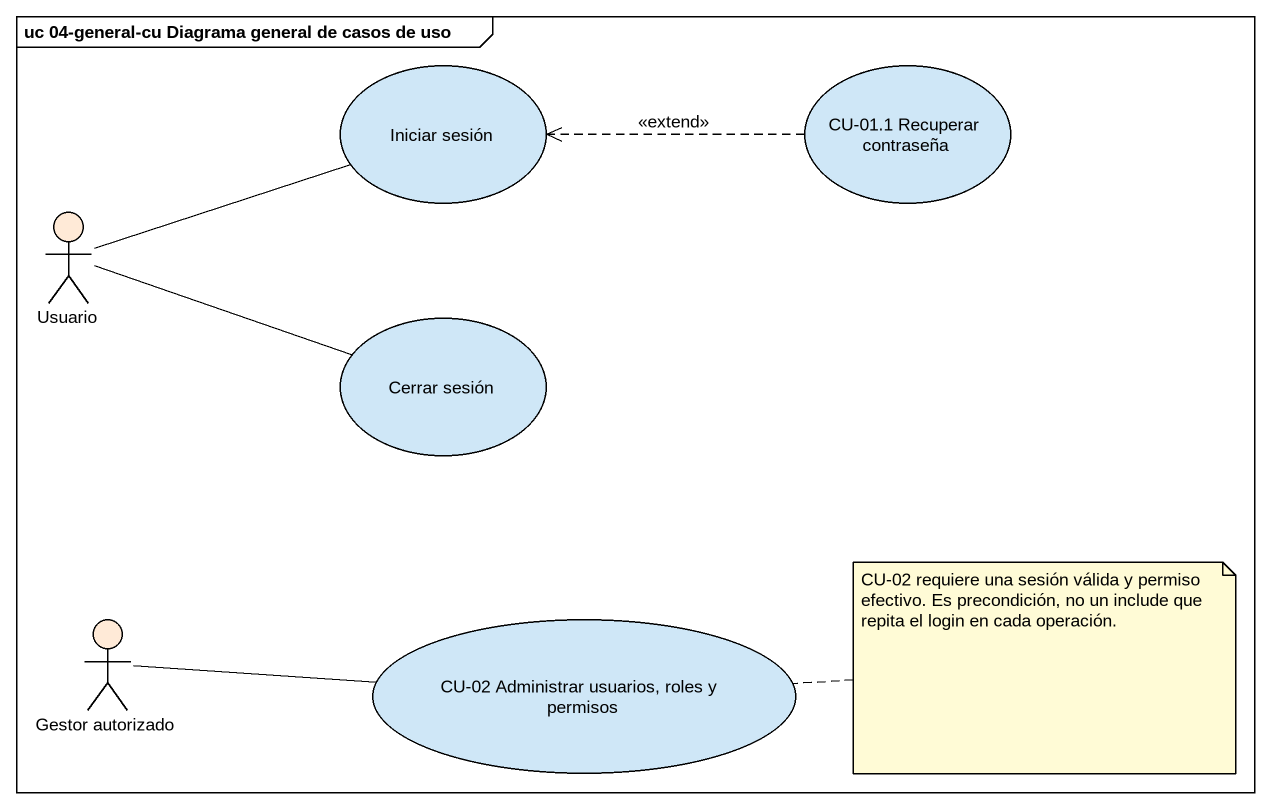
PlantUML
@startuml
mainframe uc 04-general-cu Diagrama general de casos de uso
usecase "Iniciar sesión" as Iniciar_sesión #CFE7F7
usecase "CU-01.1 Recuperar contraseña" as CU_01_1_Recuperar_contraseña #CFE7F7
actor Usuario #FFEAD7
usecase "Cerrar sesión" as Cerrar_sesión #CFE7F7
actor "Gestor autorizado" as Gestor_autorizado #FFEAD7
usecase "CU-02 Administrar usuarios, roles y permisos" as CU_02_Administrar_usuarios #CFE7F7
CU_01_1_Recuperar_contraseña .left.> Iniciar_sesión : <<extend>>
Usuario -right- Iniciar_sesión
Usuario -right- Cerrar_sesión
Gestor_autorizado -right- CU_02_Administrar_usuarios
note right of CU_02_Administrar_usuarios : CU-02 requiere una sesión válida y permiso efectivo. Es precondición, no un include que repita el login en cada operación.
@enduml
